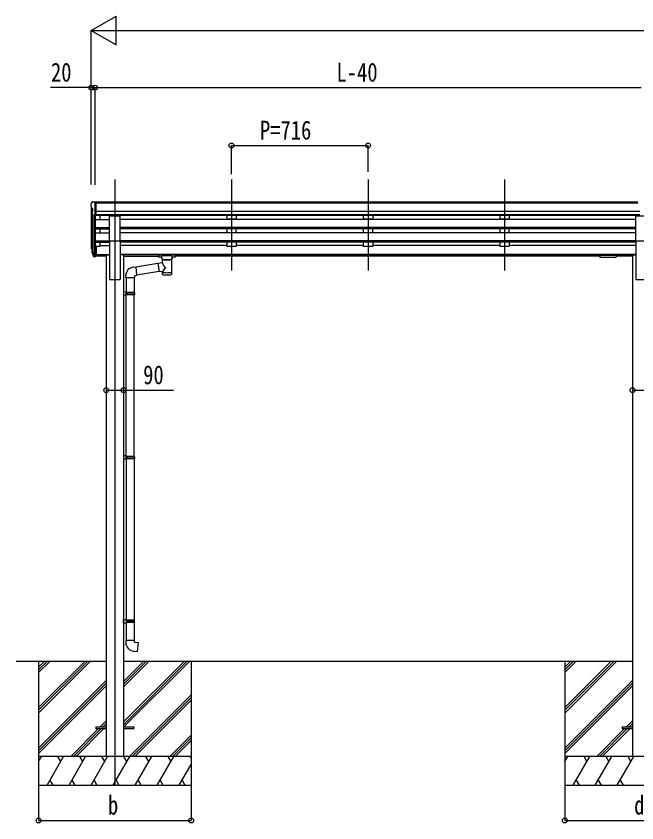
# Model space of a CAD drawing. Units: millimetres, scale not verified. Extents: x -12615 to 12615, y -8910 to 8910.
# Drawn here: x -7345 to -4089, y -5930 to -1700 of the extents above; entities that cross this region are included whole.
import ezdxf
from ezdxf.enums import TextEntityAlignment as Align

# ---------------------------------------------------------------- set-up
doc = ezdxf.new("R2010")
doc.units = ezdxf.units.MM
doc.header["$LTSCALE"] = 40
for name, color, linetype in [('0-3_YKK_12', 2, 'Continuous'), ('0-4_YKK_13', 4, 'Continuous'), ('0-5_YKK_A1', 4, 'Continuous'), ('0-6_YKK_D', 6, 'Continuous')]:
    doc.layers.add(name, color=color, linetype=linetype)
doc.styles.add('ＭＳ ゴシック', font='')
doc.styles.get('ＭＳ ゴシック').set_extended_font_data('MS Gothic')

msp = doc.modelspace()

# ---------------------------------------------------------------- linework, layer by layer
at = {"layer": '0-3_YKK_12'}
for p, q in [((-6827.02, -2557.09), (-6827.02, -5731.49)), ((-6215.02, -2557.09), (-6215.02, -3034.6)), ((-5499.02, -2557.09), (-5499.02, -3034.6)), ((-4783.02, -2557.09), (-4783.02, -3034.6))]:
    msp.add_line(p, q, dxfattribs=at)
at = {"layer": '0-4_YKK_13'}
for p, q in [((-6953.02, -2682.84), (-6953.02, -2683.47)), ((-6950.49, -2704.66), (-6945.17, -2707.73)), ((-6946.11, -2674.04), (-6950.18, -2679.85)), ((-6943.02, -2673.47), (-6945.35, -2673.62)), ((-6943.02, -2673.47), (-6924.52, -2673.47)), ((-6931.02, -2746.46), (-6931.02, -2673.47)), ((-6924.52, -2673.47), (-6914.52, -2673.56)), ((-6924.52, -2745.46), (-6924.52, -2673.47)), ((-6914.52, -2675.08), (-6914.52, -2673.56)), ((-6938.64, -2744.64), (-6947.65, -2729.05)), ((-6945.02, -2707.99), (-6945.02, -2724.26)), ((-6931.02, -2746.46), (-6936.23, -2746.14)), ((-6924.52, -2745.46), (-6931.02, -2745.46)), ((-6854.52, -2878.92), (-6854.52, -2747.12)), ((-6854.52, -2747.12), (-6799.52, -2747.12)), ((-6799.52, -2878.92), (-6799.52, -2747.12)), ((-4094.52, -2878.92), (-4094.52, -2747.12)), ((-4094.52, -2747.12), (-4039.52, -2747.12)), ((-6931.02, -2907.2), (-6931.02, -2961.97)), ((-6924.52, -2907.2), (-6931.02, -2907.2)), ((-6924.52, -2907.2), (-6924.52, -2961.23)), ((-6854.52, -2878.92), (-6799.52, -2878.92)), ((-4094.52, -2878.92), (-4039.52, -2878.92)), ((-6949.92, -2921.39), (-6946.05, -2929.33)), ((-6949.32, -2920.01), (-6946.05, -2927.07)), ((-6947.61, -2932.66), (-6947.27, -2937.07)), ((-6947.27, -2937.07), (-6938.46, -2960.61)), ((-6946.66, -2936.5), (-6938.46, -2952.68)), ((-6937.45, -2951.55), (-6945.21, -2936.14)), ((-6931.02, -2952.23), (-6936.15, -2952.23)), ((-6931.02, -2954.03), (-6935.86, -2954.03)), ((-6924.52, -2947.33), (-6931.02, -2947.33)), ((-6924.52, -2952.21), (-6931.02, -2952.21)), ((-6597.02, -2951.78), (-6597.02, -2962.54)), ((-6512.02, -2951.11), (-6595.02, -2951.11)), ((-6512.02, -2953.29), (-6595.02, -2953.29)), ((-6580.52, -2970.01), (-6580.52, -2959.73)), ((-6526.52, -2970.01), (-6526.52, -2959.73)), ((-6510.02, -2951.78), (-6510.02, -2962.54)), ((-6510.02, -2951.97), (-6510.02, -2953.51)), ((-4284.02, -2951.78), (-4284.02, -2962.54)), ((-4284.02, -2951.97), (-4284.02, -2953.51)), ((-4282.02, -2951.11), (-4199.02, -2951.11)), ((-4282.02, -2953.29), (-4199.02, -2953.29)), ((-4197.02, -2951.78), (-4197.02, -2962.54)), ((-6931.02, -2961.97), (-6935.86, -2961.97)), ((-6924.52, -2961.23), (-6931.02, -2961.23)), ((-6601.35, -2997.87), (-6717.69, -3015.92)), ((-6601.64, -2995.99), (-6576.42, -2992.08)), ((-6601.64, -2995.99), (-6594.62, -3041.25)), ((-6580.52, -2963.2), (-6595.02, -2963.2)), ((-6576.42, -2992.08), (-6576.42, -2974.5)), ((-6530.62, -2974.51), (-6530.6, -3054.8)), ((-6512.02, -2963.2), (-6526.52, -2963.2)), ((-4282.02, -2963.2), (-4199.02, -2963.2)), ((-6730.38, -3015.46), (-6717.87, -3013.9)), ((-6594.91, -3039.37), (-6714.02, -3057.85)), ((-6576.42, -3038.42), (-6594.62, -3041.25)), ((-6576.44, -3054.8), (-6576.42, -3038.17)), ((-6769.78, -3071.47), (-6769.78, -3060.55)), ((-6723.78, -3071.47), (-6769.78, -3071.47)), ((-6767.82, -3071.47), (-6767.82, -3146.86)), ((-6725.82, -3071.47), (-6725.82, -3149.42)), ((-6765.82, -3146.92), (-6781.82, -3146.45)), ((-6781.82, -3146.45), (-6781.82, -3164.39)), ((-6765.82, -3163.92), (-6781.82, -3164.39)), ((-6765.82, -3148.92), (-6767.82, -3148.92)), ((-6724.82, -3149.42), (-6767.82, -3149.42)), ((-6723.82, -3151.42), (-6767.82, -3151.42)), ((-6723.82, -3159.42), (-6767.82, -3159.42)), ((-6724.82, -3161.42), (-6767.82, -3161.42)), ((-6767.82, -4006.11), (-6767.82, -3163.98)), ((-6765.82, -3148.92), (-6765.82, -3146.92)), ((-6765.82, -3163.92), (-6765.82, -3161.92)), ((-6763.34, -3151.42), (-6762.91, -3149.42)), ((-6725.82, -4008.67), (-6725.82, -3161.42)), ((-6723.82, -3151.42), (-6724.82, -3149.42)), ((-6723.82, -3159.42), (-6724.82, -3161.42)), ((-6723.82, -3151.42), (-6723.82, -3159.42)), ((-6765.82, -4006.17), (-6781.82, -4005.7)), ((-6781.82, -4005.7), (-6781.82, -4023.64)), ((-6765.82, -4008.17), (-6767.82, -4008.17)), ((-6724.82, -4008.67), (-6767.82, -4008.67)), ((-6723.82, -4010.67), (-6767.82, -4010.67)), ((-6765.82, -4008.17), (-6765.82, -4006.17)), ((-6763.34, -4010.67), (-6762.91, -4008.67)), ((-6723.82, -4010.67), (-6724.82, -4008.67)), ((-6723.82, -4010.67), (-6723.82, -4018.67)), ((-6765.82, -4023.17), (-6781.82, -4023.64)), ((-6723.82, -4018.67), (-6767.82, -4018.67)), ((-6724.82, -4020.67), (-6767.82, -4020.67)), ((-6767.82, -4023.23), (-6767.82, -4865.36)), ((-6765.82, -4023.17), (-6765.82, -4021.17)), ((-6725.82, -4020.67), (-6725.82, -4867.92)), ((-6723.82, -4018.67), (-6724.82, -4020.67)), ((-6765.82, -4865.42), (-6781.82, -4864.95)), ((-6781.82, -4882.89), (-6781.82, -4864.95)), ((-6765.82, -4882.42), (-6781.82, -4882.89)), ((-6724.82, -4867.92), (-6767.82, -4867.92)), ((-6723.82, -4869.92), (-6767.82, -4869.92)), ((-6723.82, -4877.92), (-6767.82, -4877.92)), ((-6724.82, -4879.92), (-6767.82, -4879.92)), ((-6765.82, -4880.42), (-6767.82, -4880.42)), ((-6767.82, -4882.48), (-6767.82, -4973.92)), ((-6765.82, -4865.42), (-6765.82, -4867.42)), ((-6765.82, -4880.42), (-6765.82, -4882.42)), ((-6763.34, -4877.92), (-6762.91, -4879.92)), ((-6725.82, -4879.92), (-6725.82, -4973.92)), ((-6723.82, -4869.92), (-6724.82, -4867.92)), ((-6723.82, -4877.92), (-6724.82, -4879.92)), ((-6723.82, -4877.92), (-6723.82, -4869.92)), ((-6723.82, -4973.92), (-6769.82, -4973.92)), ((-6769.82, -4973.92), (-6769.82, -4984.84)), ((-6723.82, -4983.92), (-6723.82, -4973.92)), ((-6927.02, -5426.99), (-6927.02, -5435.99)), ((-6927.02, -5426.99), (-6872.22, -5426.99)), ((-6927.02, -5435.99), (-6872.22, -5435.99)), ((-6781.82, -5426.99), (-6727.02, -5426.99)), ((-6781.82, -5435.99), (-6727.02, -5435.99)), ((-6727.02, -5426.99), (-6727.02, -5435.99)), ((-4167.02, -5426.99), (-4167.02, -5435.99)), ((-4167.02, -5426.99), (-4112.22, -5426.99)), ((-4167.02, -5435.99), (-4112.22, -5435.99))]:
    msp.add_line(p, q, dxfattribs=at)
for points in [[(-6595.02, -2951.11), (-6595.37, -2951.12), (-6595.9, -2951.14), (-6596.35, -2951.19), (-6596.65, -2951.27), (-6596.82, -2951.37), (-6596.94, -2951.51), (-6597.01, -2951.69), (-6597.02, -2951.78)], [(-6510.02, -2951.78), (-6510.06, -2951.58), (-6510.14, -2951.44), (-6510.24, -2951.35), (-6510.34, -2951.29), (-6510.46, -2951.24), (-6510.75, -2951.18), (-6511.24, -2951.13), (-6511.78, -2951.11), (-6512.02, -2951.11)], [(-4284.02, -2951.78), (-4283.98, -2951.58), (-4283.9, -2951.44), (-4283.8, -2951.35), (-4283.7, -2951.29), (-4283.58, -2951.24), (-4283.28, -2951.18), (-4282.79, -2951.13), (-4282.25, -2951.11), (-4282.02, -2951.11)], [(-4199.02, -2951.11), (-4198.67, -2951.12), (-4198.14, -2951.14), (-4197.69, -2951.19), (-4197.38, -2951.27), (-4197.21, -2951.37), (-4197.09, -2951.51), (-4197.03, -2951.69), (-4197.02, -2951.78)], [(-6595.02, -2963.2), (-6595.37, -2963.2), (-6595.9, -2963.17), (-6596.35, -2963.12), (-6596.65, -2963.04), (-6596.82, -2962.94), (-6596.94, -2962.8), (-6597.01, -2962.63), (-6597.02, -2962.54)], [(-6576.42, -2974.5), (-6576.65, -2974.4), (-6578.01, -2973.67), (-6579.12, -2972.82), (-6579.88, -2971.95), (-6580.34, -2971.06), (-6580.51, -2970.17)], [(-6526.56, -2969.95), (-6526.53, -2970.31), (-6526.78, -2971.26), (-6527.3, -2972.15), (-6528.1, -2972.99), (-6529.22, -2973.78), (-6530.62, -2974.51)], [(-6510.02, -2962.54), (-6510.06, -2962.73), (-6510.14, -2962.87), (-6510.24, -2962.96), (-6510.34, -2963.02), (-6510.46, -2963.07), (-6510.75, -2963.13), (-6511.24, -2963.18), (-6511.78, -2963.2), (-6512.02, -2963.2)], [(-4284.02, -2962.54), (-4283.98, -2962.73), (-4283.9, -2962.87), (-4283.8, -2962.96), (-4283.7, -2963.02), (-4283.58, -2963.07), (-4283.28, -2963.13), (-4282.79, -2963.18), (-4282.25, -2963.2), (-4282.02, -2963.2)], [(-4199.02, -2963.2), (-4198.67, -2963.2), (-4198.14, -2963.17), (-4197.69, -2963.12), (-4197.38, -2963.04), (-4197.21, -2962.94), (-4197.09, -2962.8), (-4197.03, -2962.63), (-4197.02, -2962.54)], [(-6717.87, -3013.9), (-6713.86, -3059.73), (-6723.78, -3061.47), (-6723.78, -3071.47)], [(-6765.82, -3161.92), (-6767.82, -3161.92), (-6767.82, -3148.92)], [(-6763.34, -3151.42), (-6763.34, -3159.42), (-6762.91, -3161.42)], [(-6765.82, -4021.17), (-6767.82, -4021.17), (-6767.82, -4008.17)], [(-6763.34, -4010.67), (-6763.34, -4018.67), (-6762.91, -4020.67)], [(-6765.82, -4867.42), (-6767.82, -4867.42), (-6767.82, -4880.42)], [(-6763.34, -4877.92), (-6763.34, -4869.92), (-6762.91, -4867.92)], [(-6728.74, -5029.67), (-6707.9, -5031.49), (-6703.89, -4985.67), (-6723.82, -4983.92)]]:
    msp.add_lwpolyline(points, dxfattribs=at)
for centre, radius, start, end in [((-6950.02, -2682.84), 3, 93, 180), ((-6751.02, -2683.47), 202, 180, 184.94904), ((-6946.11, -2700.29), 6.18, 185.7035, 224.99897), ((-6945.29, -2674.61), 1, 93.5, 145), ((-6945.05, -2727.55), 3, 94.7167, 210), ((-6945.32, -2724.26), 0.3, 274.7167, 0), ((-6945.32, -2707.99), 0.3, 0, 60), ((-6936.04, -2743.14), 3, 210, 266.5), ((-6921.84, -2912.27), 29.53, 186.50806, 197.98144), ((-6920.43, -2910.51), 30.41, 187.1552, 198.19734), ((-6723.87, -3060.91), 45.91, 98.14944, 179.55845), ((-6724.82, -4984.84), 45, 180, 265)]:
    msp.add_arc(centre, radius, start, end, dxfattribs=at)
for centre, major_axis, ratio, start_param, end_param in [((-6862.37, -2912.7), (-89.06, 1.43), 0.57596, 6.1962358, 6.3678173), ((-6863.16, -2906.02), (87.93, 4.42), 0.541684, 3.0659337, 3.2228513), ((-6946.31, -2932.66), (1.3, 0), 0.90356, 1.3700892, 3.347195), ((-6860.39, -2916.47), (-89.07, 0), 0.90356, 0.2056023, 0.2515348), ((-6861.1, -2912.6), (-88.05, 0), 0.90356, 0.2662965, 0.3003836), ((-6935.86, -2951.32), (-3, 0), 0.90356, 0.5235988, 1.5707963), ((-6935.86, -2959.26), (3, 0), 0.90356, 3.6651914, 4.712389), ((-6936.15, -2950.87), (-1.5, 0), 0.90356, 0.5235988, 1.5707963), ((-6595.02, -2953.51), (-2, 0), 0.109601, 4.712389, 6.2831853), ((-6553.52, -2959.73), (-27, 0), 0.122176, 3.1415927, 6.2831853), ((-6512.02, -2953.51), (-2, 0), 0.109601, 3.1415927, 4.712389), ((-4282.02, -2953.51), (2, 0), 0.109601, 1.5707963, 3.1415927), ((-4199.02, -2953.51), (2, 0), 0.109601, 0, 1.5707963), ((-6564.52, -2970.01), (-16, 0), 0.361356, 0, 0.0194874), ((-6553.52, -3018.62), (22.81, -26.62), 0.234429, 3.1563334, 4.5976381), ((-6553.51, -2974.96), (-22.92, 0.42), 0.07247, 0.0008089, 1.5716053), ((-6553.51, -2976.58), (-22.92, 0.42), 0.07247, 0.0008089, 1.5716053), ((-6553.53, -2974.96), (22.91, 0.42), 0.072511, 4.711586, 6.2823824), ((-6553.53, -2976.58), (22.91, 0.42), 0.072511, 4.711586, 6.2823824), ((-6556.07, -3015.98), (-20.32, -22.25), 0.045535, 4.9756507, 6.2441899), ((-6553.52, -3042.36), (-22.91, 0), 0.122865, 6.2831853, 9.424778), ((-6553.52, -3054.8), (-22.92, 0), 0.101955, 6.2829723, 9.4248207)]:
    msp.add_ellipse(centre, major_axis=major_axis, ratio=ratio, start_param=start_param, end_param=end_param, dxfattribs=at)
at = {"layer": '0-5_YKK_A1'}
for p, q in [((-6951.02, -2704.05), (-6951.02, -2906.83)), ((-4083.52, -2675.08), (-6924.52, -2675.08)), ((-4083.52, -2680.29), (-6924.52, -2680.29)), ((-6946.05, -2731.82), (-6946.05, -2933.54)), ((-6937.02, -2745.98), (-6937.03, -2951.97)), ((-6931.02, -2714.58), (-6931.02, -2907.2)), ((-4073.52, -2723.82), (-6924.52, -2723.82)), ((-4073.52, -2741.68), (-6924.52, -2741.68)), ((-4073.52, -2744.92), (-6924.52, -2744.92)), ((-6906.02, -2744.92), (-6906.02, -2766.99)), ((-6240.02, -2745.02), (-6240.02, -2765.4)), ((-6190.02, -2745.02), (-6190.02, -2765.4)), ((-5524.02, -2745.02), (-5524.02, -2765.4)), ((-5474.02, -2745.02), (-5474.02, -2765.4)), ((-4808.02, -2745.02), (-4808.02, -2765.4)), ((-4758.02, -2745.02), (-4758.02, -2765.4)), ((-6931.02, -2765.5), (-6854.52, -2765.5)), ((-4094.52, -2765.5), (-6799.52, -2765.5)), ((-6190.02, -2765.4), (-6240.02, -2765.4)), ((-5474.02, -2765.4), (-5524.02, -2765.4)), ((-4758.02, -2765.4), (-4808.02, -2765.4)), ((-6931.02, -2808.87), (-6854.52, -2808.87)), ((-6931.02, -2810.36), (-6854.52, -2810.36)), ((-6931.02, -2814.68), (-6854.52, -2814.68)), ((-6906.02, -2814.68), (-6906.02, -2835.61)), ((-4094.52, -2808.87), (-6799.52, -2808.87)), ((-4094.52, -2810.36), (-6799.52, -2810.36)), ((-4094.52, -2814.68), (-6799.52, -2814.68)), ((-6240.02, -2814.68), (-6240.02, -2835.51)), ((-6190.02, -2835.51), (-6190.02, -2814.68)), ((-5524.02, -2814.68), (-5524.02, -2835.51)), ((-5474.02, -2835.51), (-5474.02, -2814.68)), ((-4808.02, -2814.68), (-4808.02, -2835.51)), ((-4758.02, -2835.51), (-4758.02, -2814.68)), ((-6931.02, -2835.61), (-6854.52, -2835.61)), ((-4094.52, -2835.51), (-6799.52, -2835.51)), ((-6190.02, -2835.51), (-6240.02, -2835.51)), ((-5474.02, -2835.51), (-5524.02, -2835.51)), ((-4758.02, -2835.51), (-4808.02, -2835.51)), ((-6931.02, -2878.97), (-6854.52, -2878.97)), ((-6931.02, -2880.47), (-6854.52, -2880.47)), ((-6931.02, -2884.78), (-6854.52, -2884.78)), ((-6906.02, -2907.83), (-6924.52, -2907.83)), ((-6906.02, -2884.78), (-6906.02, -2907.83)), ((-6906.02, -2902.89), (-6854.52, -2902.89)), ((-6854.52, -2878.92), (-6854.52, -3081.49)), ((-6799.52, -2878.92), (-6799.52, -3081.49)), ((-4094.52, -2878.97), (-6799.52, -2878.97)), ((-4094.52, -2880.47), (-6799.52, -2880.47)), ((-4094.52, -2884.78), (-6799.52, -2884.78)), ((-6240.02, -2902.89), (-6799.52, -2902.89)), ((-6240.02, -2884.78), (-6240.02, -2907.83)), ((-6190.02, -2907.83), (-6240.02, -2907.83)), ((-6190.02, -2884.78), (-6190.02, -2907.83)), ((-5524.02, -2902.89), (-6190.02, -2902.89)), ((-5524.02, -2884.78), (-5524.02, -2907.83)), ((-5474.02, -2907.83), (-5524.02, -2907.83)), ((-5474.02, -2884.78), (-5474.02, -2907.83)), ((-4808.02, -2902.89), (-5474.02, -2902.89)), ((-4808.02, -2884.78), (-4808.02, -2907.83)), ((-4758.02, -2907.83), (-4808.02, -2907.83)), ((-4758.02, -2884.78), (-4758.02, -2907.83)), ((-4094.52, -2902.89), (-4758.02, -2902.89)), ((-4094.52, -2878.92), (-4094.52, -3081.49)), ((-6924.52, -2949.9), (-6854.52, -2949.9)), ((-6924.52, -2951.3), (-6854.52, -2951.3)), ((-6872.22, -2958.99), (-6924.52, -2958.99)), ((-6872.22, -2952.49), (-6872.22, -5581.49)), ((-6872.22, -2952.49), (-6854.52, -2952.49)), ((-4094.52, -2949.9), (-6799.52, -2949.9)), ((-4094.52, -2951.3), (-6799.52, -2951.3)), ((-6781.82, -2952.49), (-6799.52, -2952.49)), ((-6781.82, -2952.49), (-6781.82, -5581.49)), ((-6781.82, -2958.99), (-6597.02, -2958.99)), ((-4284.02, -2958.99), (-6510.02, -2958.99)), ((-4112.22, -2958.99), (-4197.02, -2958.99)), ((-4112.22, -2952.49), (-4112.22, -5581.49)), ((-4112.22, -2952.49), (-4094.52, -2952.49)), ((-6854.52, -3081.49), (-6799.52, -3081.49)), ((-4094.52, -3081.49), (-4039.52, -3081.49)), ((-7345.05, -5081.49), (-6872.22, -5081.49)), ((-7227.22, -5081.49), (-7227.22, -5731.49)), ((-7227.22, -5325.67), (-6983.04, -5081.49)), ((-7227.22, -5339.81), (-6968.9, -5081.49)), ((-7227.22, -5353.95), (-6954.76, -5081.49)), ((-7227.22, -5141.82), (-7166.89, -5081.49)), ((-7227.22, -5127.68), (-7181.03, -5081.49)), ((-7227.22, -5113.54), (-7195.17, -5081.49)), ((-6782.02, -5400.97), (-6462.54, -5081.49)), ((-6782.02, -5415.11), (-6448.4, -5081.49)), ((-6782.02, -5217.12), (-6646.39, -5081.49)), ((-6782.02, -5202.98), (-6660.53, -5081.49)), ((-6782.02, -5188.84), (-6674.67, -5081.49)), ((-6781.82, -5081.49), (-4112.22, -5081.49)), ((-6779.76, -5426.99), (-6434.26, -5081.49)), ((-6427.22, -5081.49), (-6427.22, -5731.49)), ((-4467.22, -5081.49), (-4467.22, -5731.49)), ((-4467.22, -5325.67), (-4223.04, -5081.49)), ((-4467.22, -5339.81), (-4208.9, -5081.49)), ((-4467.22, -5353.95), (-4194.76, -5081.49)), ((-4467.22, -5141.82), (-4406.89, -5081.49)), ((-4467.22, -5127.68), (-4421.03, -5081.49)), ((-4467.22, -5113.54), (-4435.17, -5081.49)), ((-7227.22, -5537.8), (-6872.42, -5183)), ((-7227.22, -5551.94), (-6872.42, -5197.14)), ((-4467.22, -5537.8), (-4112.42, -5183)), ((-4467.22, -5551.94), (-4112.42, -5197.14)), ((-7227.22, -5566.08), (-6872.42, -5211.29)), ((-4467.22, -5566.08), (-4112.42, -5211.29)), ((-6750.41, -5581.49), (-6427.22, -5258.3)), ((-6736.27, -5581.49), (-6427.22, -5272.44)), ((-6722.12, -5581.49), (-6427.22, -5286.59)), ((-6904.28, -5426.99), (-6872.42, -5395.13)), ((-6890.13, -5426.99), (-6872.42, -5409.27)), ((-4144.28, -5426.99), (-4112.42, -5395.13)), ((-4130.13, -5426.99), (-4112.42, -5409.27)), ((-7058.78, -5581.49), (-6913.28, -5435.99)), ((-7044.63, -5581.49), (-6899.13, -5435.99)), ((-7030.49, -5581.49), (-6884.99, -5435.99)), ((-6875.99, -5426.99), (-6872.22, -5423.22)), ((-4298.78, -5581.49), (-4153.28, -5435.99)), ((-4284.63, -5581.49), (-4139.13, -5435.99)), ((-4270.49, -5581.49), (-4124.99, -5435.99)), ((-4115.99, -5426.99), (-4112.42, -5423.42)), ((-6538.28, -5581.49), (-6427.22, -5470.43)), ((-6524.13, -5581.49), (-6427.22, -5484.57)), ((-6509.99, -5581.49), (-6427.22, -5498.72)), ((-6427.22, -5581.49), (-7227.22, -5581.49)), ((-7227.22, -5608.99), (-7211.34, -5581.49)), ((-7182.47, -5731.49), (-7095.87, -5581.49)), ((-7110.87, -5607.47), (-7125.87, -5581.49)), ((-7067, -5731.49), (-6980.4, -5581.49)), ((-6995.4, -5607.47), (-7010.4, -5581.49)), ((-6951.53, -5731.49), (-6864.93, -5581.49)), ((-6879.93, -5607.47), (-6894.93, -5581.49)), ((-6836.06, -5731.49), (-6749.46, -5581.49)), ((-6764.46, -5607.47), (-6779.46, -5581.49)), ((-6720.59, -5731.49), (-6633.99, -5581.49)), ((-6648.99, -5607.47), (-6663.99, -5581.49)), ((-6605.12, -5731.49), (-6518.52, -5581.49)), ((-6548.52, -5581.49), (-6533.52, -5607.47)), ((-6433.05, -5581.49), (-6427.22, -5591.59)), ((-3667.22, -5581.49), (-4467.22, -5581.49)), ((-4467.22, -5608.99), (-4451.34, -5581.49)), ((-4422.47, -5731.49), (-4335.87, -5581.49)), ((-4350.87, -5607.47), (-4365.87, -5581.49)), ((-4307, -5731.49), (-4220.4, -5581.49)), ((-4235.4, -5607.47), (-4250.4, -5581.49)), ((-4191.53, -5731.49), (-4104.93, -5581.49)), ((-4119.93, -5607.47), (-4134.93, -5581.49)), ((-6489.65, -5731.49), (-6427.22, -5623.35)), ((-7167.47, -5705.51), (-7152.47, -5731.49)), ((-7052, -5705.51), (-7037, -5731.49)), ((-6936.53, -5705.51), (-6921.53, -5731.49)), ((-6821.06, -5705.51), (-6806.06, -5731.49)), ((-6705.59, -5705.51), (-6690.59, -5731.49)), ((-6590.12, -5705.51), (-6575.12, -5731.49)), ((-6474.65, -5705.51), (-6459.65, -5731.49)), ((-4407.47, -5705.51), (-4392.47, -5731.49)), ((-4292, -5705.51), (-4277, -5731.49)), ((-4176.53, -5705.51), (-4161.53, -5731.49)), ((-7227.22, -5731.49), (-6427.22, -5731.49)), ((-4467.22, -5731.49), (-3667.22, -5731.49))]:
    msp.add_line(p, q, dxfattribs=at)
at = {"layer": '0-6_YKK_D'}
for p, q in [((-6951.02, -1775.08), (-6821.11, -1700.08)), ((-6821.11, -1850.08), (-6821.11, -1700.08)), ((-6951.02, -2582.65), (-6951.02, -1774.08)), ((-6951.02, -1775.08), (-6821.11, -1850.08)), ((-6951.02, -1775.08), (-6691.21, -1775.08)), ((-6801.02, -1775.08), (1530.98, -1775.08)), ((-6951.02, -2583.65), (-6951.02, -2074.08)), ((-6931.02, -2584.65), (-6931.02, -2074.08)), ((-6931.02, -2584.65), (-6931.02, -2074.08)), ((-6931.02, -2075.08), (-4067.02, -2075.08)), ((-6215.02, -2528.2), (-6215.02, -2377.09)), ((-6215.02, -2378.09), (-5499.02, -2378.09)), ((-5499.02, -2517.06), (-5499.02, -2377.09)), ((-4112.22, -3639.39), (-4112.22, -3662.04)), ((-7227.22, -5731.49), (-7227.22, -5918.2)), ((-6427.22, -5717.27), (-6427.22, -5918.2)), ((-4467.22, -5731.49), (-4467.22, -5918.2)), ((-7227.22, -5917.2), (-6427.22, -5917.2)), ((-4467.22, -5917.2), (-3667.22, -5917.2))]:
    msp.add_line(p, q, dxfattribs=at)
for points in [[(-6931.02, -2075.08), (-6951.02, -2075.08), (-7164.42, -2075.08)], [(-6872.22, -3661.04), (-6781.82, -3661.04), (-6518.82, -3661.04)], [(-4112.22, -3661.04), (-4021.82, -3661.04), (-3758.82, -3661.04)]]:
    msp.add_lwpolyline(points, dxfattribs=at)
for centre in [(-6951.02, -2075.08), (-6931.02, -2075.08), (-6931.02, -2075.08), (-6215.02, -2378.09), (-5499.02, -2378.09), (-6872.22, -3661.04), (-6781.82, -3661.04), (-4112.22, -3661.04), (-7227.22, -5917.2), (-6427.22, -5917.2), (-4467.22, -5917.2)]:
    msp.add_circle(centre, 12.75, dxfattribs=at)

# ---------------------------------------------------------------- texts
at = {"layer": '0-6_YKK_D', "style": 'ＭＳ ゴシック', "width": 0.8}
for s, p in [('20', (-7162.42, -2073.08)), ('L-40', (-5664.62, -2073.08)), ('P=716', (-6065.82, -2376.79)), ('90', (-6678.52, -3659.74)), ('b', (-6863.22, -5915.9)), ('d', (-4103.22, -5915.9))]:
    msp.add_text(s, height=98.97, dxfattribs=at).set_placement(p, align=Align.BOTTOM_LEFT)

doc.saveas('drawing.dxf')
